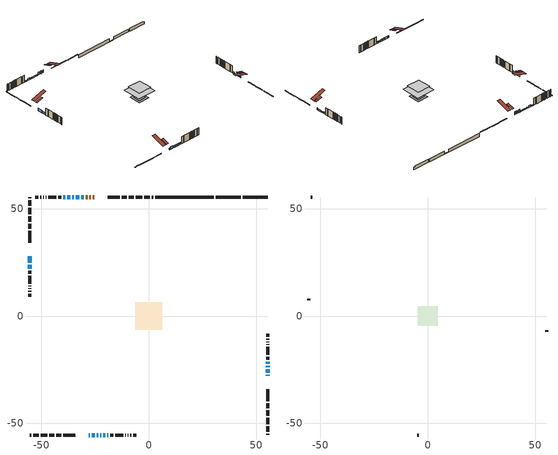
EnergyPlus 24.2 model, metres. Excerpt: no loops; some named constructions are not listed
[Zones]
conditioned space
 floor adiabatic (AdiabaticFloorConstruction): -6.29,-6.29 -6.29,6.29 6.29,6.29 6.29,-6.29 z3.65
 floor foundation (Slab1 construction): -2.48,-2.48 -2.48,2.48 2.48,2.48 2.48,-2.48 z-0.98
 floor foundation (Slab1 construction 1): -2.49,-2.49 -2.49,2.49 2.49,2.49 2.49,-2.49 z-0.98
 floor foundation (Slab1 construction 2): -3.81,-3.81 -3.81,3.81 3.81,3.81 3.81,-3.81 z-1.25
 wall outside (RimJoist1 construction): 2.13,55.39 1.44,55.39 / -55.39,-55.39 -54.7,-55.39 / -55.39,55.39 -55.39,54.7 / 55.39,-55.39 55.39,-54.7 z1.21:1.51
 wall outside (RimJoist2 construction): 0.51,55.39 -2.05,55.39 / -53.77,-55.39 -51.21,-55.39 / -55.39,53.77 -55.39,51.21 / 55.39,-53.77 55.39,-51.21 z1.21:1.51
 wall outside (RimJoist3 construction): -2.98,55.39 -5.98,55.39 / -50.28,-55.39 -47.28,-55.39 / -55.39,50.28 -55.39,47.28 / 55.39,-50.28 55.39,-47.28 z1.21:1.51
 wall outside (RimJoist4 construction): -6.91,55.39 -9.28,55.39 / -46.35,-55.39 -43.98,-55.39 / -55.39,46.35 -55.39,43.98 / 55.39,-46.35 55.39,-43.98 z1.21:1.51
 wall outside (RimJoist5 construction): -10.21,55.39 -12.6,55.39 / -43.05,-55.39 -40.66,-55.39 / -55.39,43.05 -55.39,40.66 / 55.39,-43.05 55.39,-40.66 z1.21:1.51
 wall outside (RimJoist6 construction): -13.53,55.39 -19.11,55.39 / -39.74,-55.39 -34.15,-55.39 / -55.39,39.74 -55.39,34.15 / 55.39,-39.74 55.39,-34.15 z1.21:1.51
 wall outside (AdiabaticWallConstruction 1): -25.43,55.39 -26.09,55.39 / -27.01,55.39 -27.58,55.39 / -28.51,55.39 -29.32,55.39 z1.21:3.24
 wall outside (AdiabaticWallConstruction): -27.83,-55.39 -27.57,-55.39 / 55.39,-27.83 55.39,-27.27 / -22.65,-55.39 -22.04,-55.39 / -21.11,-55.39 -20.29,-55.39 / -19.37,-55.39 -18.93,-55.39 z1.21:2.43; -26.64,-55.39 -25.11,-55.39 / -55.39,27.83 -55.39,24.78 z1.21:2.73; -55.39,23.85 -55.39,22.02 / -36.54,55.39 -37.91,55.39 z1.21:2.58; -30.25,55.39 -31.52,55.39 z1.21:2.03; -24.19,-55.39 -23.58,-55.39 z1.21:2.53; 55.39,-26.34 55.39,-24.71 / -32.45,55.39 -34.08,55.39 / -35,55.39 -35.62,55.39 z1.21:2.1; 55.39,-23.79 55.39,-23.1 / -38.84,55.39 -39.76,55.39 z1.21:1.9; 55.39,-22.17 55.39,-21.32 z1.21:2.47
 wall outside (Wall1 construction): -40.69,55.39 -42.12,55.39 / -18,-55.39 -16.57,-55.39 / -55.39,21.09 -55.39,19.67 / 55.39,-20.39 55.39,-18.96 z1.21:6.09
 wall outside (Wall2 construction): -43.04,55.39 -46.74,55.39 / -15.64,-55.39 -11.94,-55.39 / -55.39,18.74 -55.39,15.04 / 55.39,-18.03 55.39,-14.34 z1.21:6.09
 wall outside (Wall3 construction): -47.67,55.39 -47.9,55.39 / -11.01,-55.39 -10.78,-55.39 / -55.39,14.11 -55.39,13.88 / 55.39,-13.41 55.39,-13.18 z1.21:6.09
 wall outside (Wall4 construction): -48.83,55.39 -49.19,55.39 / -9.85,-55.39 -9.5,-55.39 / -55.39,12.95 -55.39,12.59 / 55.39,-12.25 55.39,-11.89 z1.21:6.09
 wall outside (Wall5 construction): -50.12,55.39 -50.49,55.39 / -8.57,-55.39 -8.2,-55.39 / -55.39,11.67 -55.39,11.3 / 55.39,-10.96 55.39,-10.59 z1.21:6.09
 wall outside (Wall6 construction): -51.41,55.39 -52.92,55.39 / -7.27,-55.39 -5.77,-55.39 / -55.39,10.37 -55.39,8.86 / 55.39,-9.66 55.39,-8.16 z1.21:6.09
 wall foundation (FoundationWall1 construction): 43.81,55.39,-0.98 43.81,55.39,1.21 54.23,55.39,1.21 54.23,55.39,0.57 55.39,55.39,0.57 55.39,55.39,-0.98
 wall foundation (FoundationWall2 construction): 42.88,55.39 31.23,55.39 z-0.98:0.94
 wall foundation (FoundationWall3 construction): 3.06,55.39,-1.25 3.06,55.39,0.94 27.58,55.39,0.94 27.58,55.39,-0.93 30.31,55.39,-0.93 30.31,55.39,-1.25
 window (WindowConstruction 11): -27.83,-55.39 -27.57,-55.39 z1.21:2.43
 window (WindowConstruction 5): -26.64,-55.39 -25.12,-55.39 z1.21:2.73
 window (WindowConstruction 6): -55.39,27.83 -55.39,24.78 z1.21:2.73
 window (WindowConstruction 7): 55.39,-27.83 55.39,-27.27 z1.21:2.43
 window (WindowConstruction 8): -55.39,23.85 -55.39,22.02 z1.21:2.58
 window (WindowConstruction 9): -30.25,55.39 -31.52,55.39 z1.21:2.02
 window (WindowConstruction 10): -24.19,-55.39 -23.58,-55.39 z1.21:2.53
 window (WindowConstruction 13): -22.65,-55.39 -22.04,-55.39 z1.21:2.43
 window (WindowConstruction 14): 55.39,-26.34 55.39,-24.71 z1.21:2.1
 window (WindowConstruction): -21.11,-55.39 -20.29,-55.39 z1.21:2.43
 window (WindowConstruction 15): -32.45,55.39 -34.08,55.39 z1.21:2.1
 window (WindowConstruction 16): -35,55.39 -35.61,55.39 z1.21:2.1
 window (WindowConstruction 12): -19.37,-55.39 -18.93,-55.39 z1.21:2.43
 window (WindowConstruction 1): 55.39,-23.78 55.39,-23.1 z1.21:1.9
 window (WindowConstruction 2): 55.39,-22.17 55.39,-21.32 z1.21:2.47
 window (WindowConstruction 3): -36.54,55.39 -37.91,55.39 z1.21:2.58
 window (WindowConstruction 4): -38.84,55.39 -39.76,55.39 z1.21:1.9
 door (Door): -25.43,55.39 -26.08,55.39 z1.21:3.24
 door (Door 1): -27.01,55.39 -27.58,55.39 z1.21:3.24
 door (Door 2): -28.51,55.39 -29.32,55.39 z1.21:3.24
 ceiling adiabatic (AdiabaticFloorConstruction): 6.29,-6.29 6.29,6.29 -6.29,6.29 -6.29,-6.29 z3.65
 roof outside (Roof2 construction): -24.5,55.39,6.09 -24.5,50.97,7.56 -23.34,50.97,7.56 -23.34,55.39,6.09; -28.76,-55.39,6.09 -28.76,-50.97,7.56 -29.92,-50.97,7.56 -29.92,-55.39,6.09; -55.39,28.76,6.09 -50.97,28.76,7.56 -50.97,29.92,7.56 -55.39,29.92,6.09; 55.39,-28.76,6.09 50.97,-28.76,7.56 50.97,-29.92,7.56 55.39,-29.92,6.09
attic - vented
 floor to conditioned space (Floor1 construction Reversed): -4.61,-4.61 -4.61,4.61 4.61,4.61 4.61,-4.61 z6.09
 wall outside (Wall7 construction): -53.85,55.39 -54.46,55.39 / -4.84,-55.39 -4.22,-55.39 / -55.39,7.93 -55.39,7.32 / 55.39,-7.23 55.39,-6.62 z1.21:6.09
 roof outside (Roof1 construction): -22.41,55.39,6.09 -22.41,46.4,9.08 -20.04,46.4,9.08 -20.04,55.39,6.09; -30.85,-55.39,6.09 -30.85,-46.4,9.08 -33.22,-46.4,9.08 -33.22,-55.39,6.09; -55.39,30.85,6.09 -46.4,30.85,9.08 -46.4,33.22,9.08 -55.39,33.22,6.09; 55.39,-30.85,6.09 46.4,-30.85,9.08 46.4,-33.22,9.08 55.39,-33.22,6.09
[Schedule:Day:Interval]
clothes dryer exhaust 0 schedule day: No, 01:00, 0.123457, 02:00, 0.0740741, 03:00, 0.0493827, 04:00, 0.0246914, 05:00, 0.0493827, 06:00, 0.0740741, 07:00, 0.197531, 08:00, 0.395062, 09:00, 0.592593, 10:00, 0.839506, 11:00, 0.962963, 12:00, 1, 13:00, 0.91358, 14:00, 0.82716, 15:00, 0.716049, 16:00, 0.753086, 17:00, 0.679012, 18:00, 0.666667, 20:00, 0.62963, 21:00, 0.641975, 22:00, 0.666667, 23:00, 0.54321, 24:00, 0.296296
clothes dryer exhaust 0 schedule default day; cooling season schedule day; cooling season schedule day 2; cooling season schedule default day; exterior lighting schedule default day; natural vent schedule default day: No, 24:00, 0
cooling season schedule day 1: No, 24:00, 1
exterior lighting schedule day 10: No, 01:00, 0.552381, 03:00, 0.510952, 05:00, 0.483333, 06:00, 0.538571, 07:00, 0.607619, 08:00, 0.56619, 09:00, 0.428095, 10:00, 0.345238, 12:00, 0.331429, 13:00, 0.345238, 14:00, 0.386667, 15:00, 0.414286, 16:00, 0.483333, 17:00, 0.607619, 18:00, 0.773333, 19:00, 0.88381, 20:00, 0.939048, 21:00, 0.966667, 22:00, 0.897619, 23:00, 0.773333, 24:00, 0.649048
exterior lighting schedule day 11: No, 01:00, 0.571429, 03:00, 0.528571, 05:00, 0.5, 06:00, 0.557143, 07:00, 0.628571, 08:00, 0.585714, 09:00, 0.442857, 10:00, 0.357143, 12:00, 0.342857, 13:00, 0.357143, 14:00, 0.4, 15:00, 0.428571, 16:00, 0.5, 17:00, 0.628571, 18:00, 0.8, 19:00, 0.914286, 20:00, 0.971429, 21:00, 1, 22:00, 0.928571, 23:00, 0.8, 24:00, 0.671429
exterior lighting schedule day 8: No, 01:00, 0.466667, 03:00, 0.431667, 05:00, 0.408333, 06:00, 0.455, 07:00, 0.513333, 08:00, 0.478333, 09:00, 0.361667, 10:00, 0.291667, 12:00, 0.28, 13:00, 0.291667, 14:00, 0.326667, 15:00, 0.35, 16:00, 0.408333, 17:00, 0.513333, 18:00, 0.653333, 19:00, 0.746667, 20:00, 0.793333, 21:00, 0.816667, 22:00, 0.758333, 23:00, 0.653333, 24:00, 0.548333
exterior lighting schedule day 9: No, 01:00, 0.509524, 03:00, 0.47131, 05:00, 0.445833, 06:00, 0.496786, 07:00, 0.560476, 08:00, 0.522262, 09:00, 0.394881, 10:00, 0.318452, 12:00, 0.305714, 13:00, 0.318452, 14:00, 0.356667, 15:00, 0.382143, 16:00, 0.445833, 17:00, 0.560476, 18:00, 0.713333, 19:00, 0.815238, 20:00, 0.86619, 21:00, 0.891667, 22:00, 0.827976, 23:00, 0.713333, 24:00, 0.59869
[Schedule:Week:Daily]
clothes dryer exhaust 0 schedule Week Rule - Jan1-Dec31: clothes dryer exhaust 0 schedule day, clothes dryer exhaust 0 schedule day, clothes dryer exhaust 0 schedule day, clothes dryer exhaust 0 schedule day, clothes dryer exhaust 0 schedule day, clothes dryer exhaust 0 schedule day, clothes dryer exhaust 0 schedule day, clothes dryer exhaust 0 schedule default day, clothes dryer exhaust 0 schedule default day, clothes dryer exhaust 0 schedule default day, clothes dryer exhaust 0 schedule default day, clothes dryer exhaust 0 schedule default day
cooling season schedule Week Rule - Jan1-Apr28: cooling season schedule day, cooling season schedule day, cooling season schedule day, cooling season schedule day, cooling season schedule day, cooling season schedule day, cooling season schedule day, cooling season schedule default day, cooling season schedule default day, cooling season schedule default day, cooling season schedule default day, cooling season schedule default day
cooling season schedule Week Rule - Apr29-May5: cooling season schedule day, cooling season schedule day, cooling season schedule day 1, cooling season schedule day 1, cooling season schedule day 1, cooling season schedule day 1, cooling season schedule day 1, cooling season schedule default day, cooling season schedule default day, cooling season schedule default day, cooling season schedule default day, cooling season schedule default day
cooling season schedule Week Rule - May6-Oct27: cooling season schedule day 1, cooling season schedule day 1, cooling season schedule day 1, cooling season schedule day 1, cooling season schedule day 1, cooling season schedule day 1, cooling season schedule day 1, cooling season schedule default day, cooling season schedule default day, cooling season schedule default day, cooling season schedule default day, cooling season schedule default day
cooling season schedule Week Rule - Oct28-Nov3: cooling season schedule day 1, cooling season schedule day 1, cooling season schedule day 1, cooling season schedule day 1, cooling season schedule day 2, cooling season schedule day 2, cooling season schedule day 2, cooling season schedule default day, cooling season schedule default day, cooling season schedule default day, cooling season schedule default day, cooling season schedule default day
cooling season schedule Week Rule - Nov4-Dec31: cooling season schedule day 2, cooling season schedule day 2, cooling season schedule day 2, cooling season schedule day 2, cooling season schedule day 2, cooling season schedule day 2, cooling season schedule day 2, cooling season schedule default day, cooling season schedule default day, cooling season schedule default day, cooling season schedule default day, cooling season schedule default day
exterior lighting schedule Week Rule - Sep30-Oct6: exterior lighting schedule day 8, exterior lighting schedule day 9, exterior lighting schedule day 9, exterior lighting schedule day 9, exterior lighting schedule day 9, exterior lighting schedule day 9, exterior lighting schedule day 9, exterior lighting schedule default day, exterior lighting schedule default day, exterior lighting schedule default day, exterior lighting schedule default day, exterior lighting schedule default day
exterior lighting schedule Week Rule - Oct7-Oct27: exterior lighting schedule day 9, exterior lighting schedule day 9, exterior lighting schedule day 9, exterior lighting schedule day 9, exterior lighting schedule day 9, exterior lighting schedule day 9, exterior lighting schedule day 9, exterior lighting schedule default day, exterior lighting schedule default day, exterior lighting schedule default day, exterior lighting schedule default day, exterior lighting schedule default day
exterior lighting schedule Week Rule - Oct28-Nov3: exterior lighting schedule day 9, exterior lighting schedule day 9, exterior lighting schedule day 9, exterior lighting schedule day 9, exterior lighting schedule day 10, exterior lighting schedule day 10, exterior lighting schedule day 10, exterior lighting schedule default day, exterior lighting schedule default day, exterior lighting schedule default day, exterior lighting schedule default day, exterior lighting schedule default day
exterior lighting schedule Week Rule - Nov4-Nov24: exterior lighting schedule day 10, exterior lighting schedule day 10, exterior lighting schedule day 10, exterior lighting schedule day 10, exterior lighting schedule day 10, exterior lighting schedule day 10, exterior lighting schedule day 10, exterior lighting schedule default day, exterior lighting schedule default day, exterior lighting schedule default day, exterior lighting schedule default day, exterior lighting schedule default day
exterior lighting schedule Week Rule - Nov25-Dec1: exterior lighting schedule day 10, exterior lighting schedule day 10, exterior lighting schedule day 10, exterior lighting schedule day 10, exterior lighting schedule day 10, exterior lighting schedule day 10, exterior lighting schedule day 11, exterior lighting schedule default day, exterior lighting schedule default day, exterior lighting schedule default day, exterior lighting schedule default day, exterior lighting schedule default day
exterior lighting schedule Week Rule - Dec2-Dec31: exterior lighting schedule day 11, exterior lighting schedule day 11, exterior lighting schedule day 11, exterior lighting schedule day 11, exterior lighting schedule day 11, exterior lighting schedule day 11, exterior lighting schedule day 11, exterior lighting schedule default day, exterior lighting schedule default day, exterior lighting schedule default day, exterior lighting schedule default day, exterior lighting schedule default day
natural vent schedule Week Rule - Jan1-Dec31: natural vent schedule default day, natural vent schedule default day, natural vent schedule default day, natural vent schedule default day, natural vent schedule default day, natural vent schedule default day, natural vent schedule default day, natural vent schedule default day, natural vent schedule default day, natural vent schedule default day, natural vent schedule default day, natural vent schedule default day
[Schedule:Year]
clothes dryer exhaust 0 schedule: clothes dryer exhaust 0 schedule Week Rule - Jan1-Dec31, 1, 1, 12, 31
cooling season schedule: cooling season schedule Week Rule - Jan1-Apr28, 1, 1, 4, 28, cooling season schedule Week Rule - Apr29-May5, 4, 29, 5, 5, cooling season schedule Week Rule - May6-Oct27, 5, 6, 10, 27, cooling season schedule Week Rule - Oct28-Nov3, 10, 28, 11, 3, cooling season schedule Week Rule - Nov4-Dec31, 11, 4, 12, 31
natural vent schedule: natural vent schedule Week Rule - Jan1-Dec31, 1, 1, 12, 31
